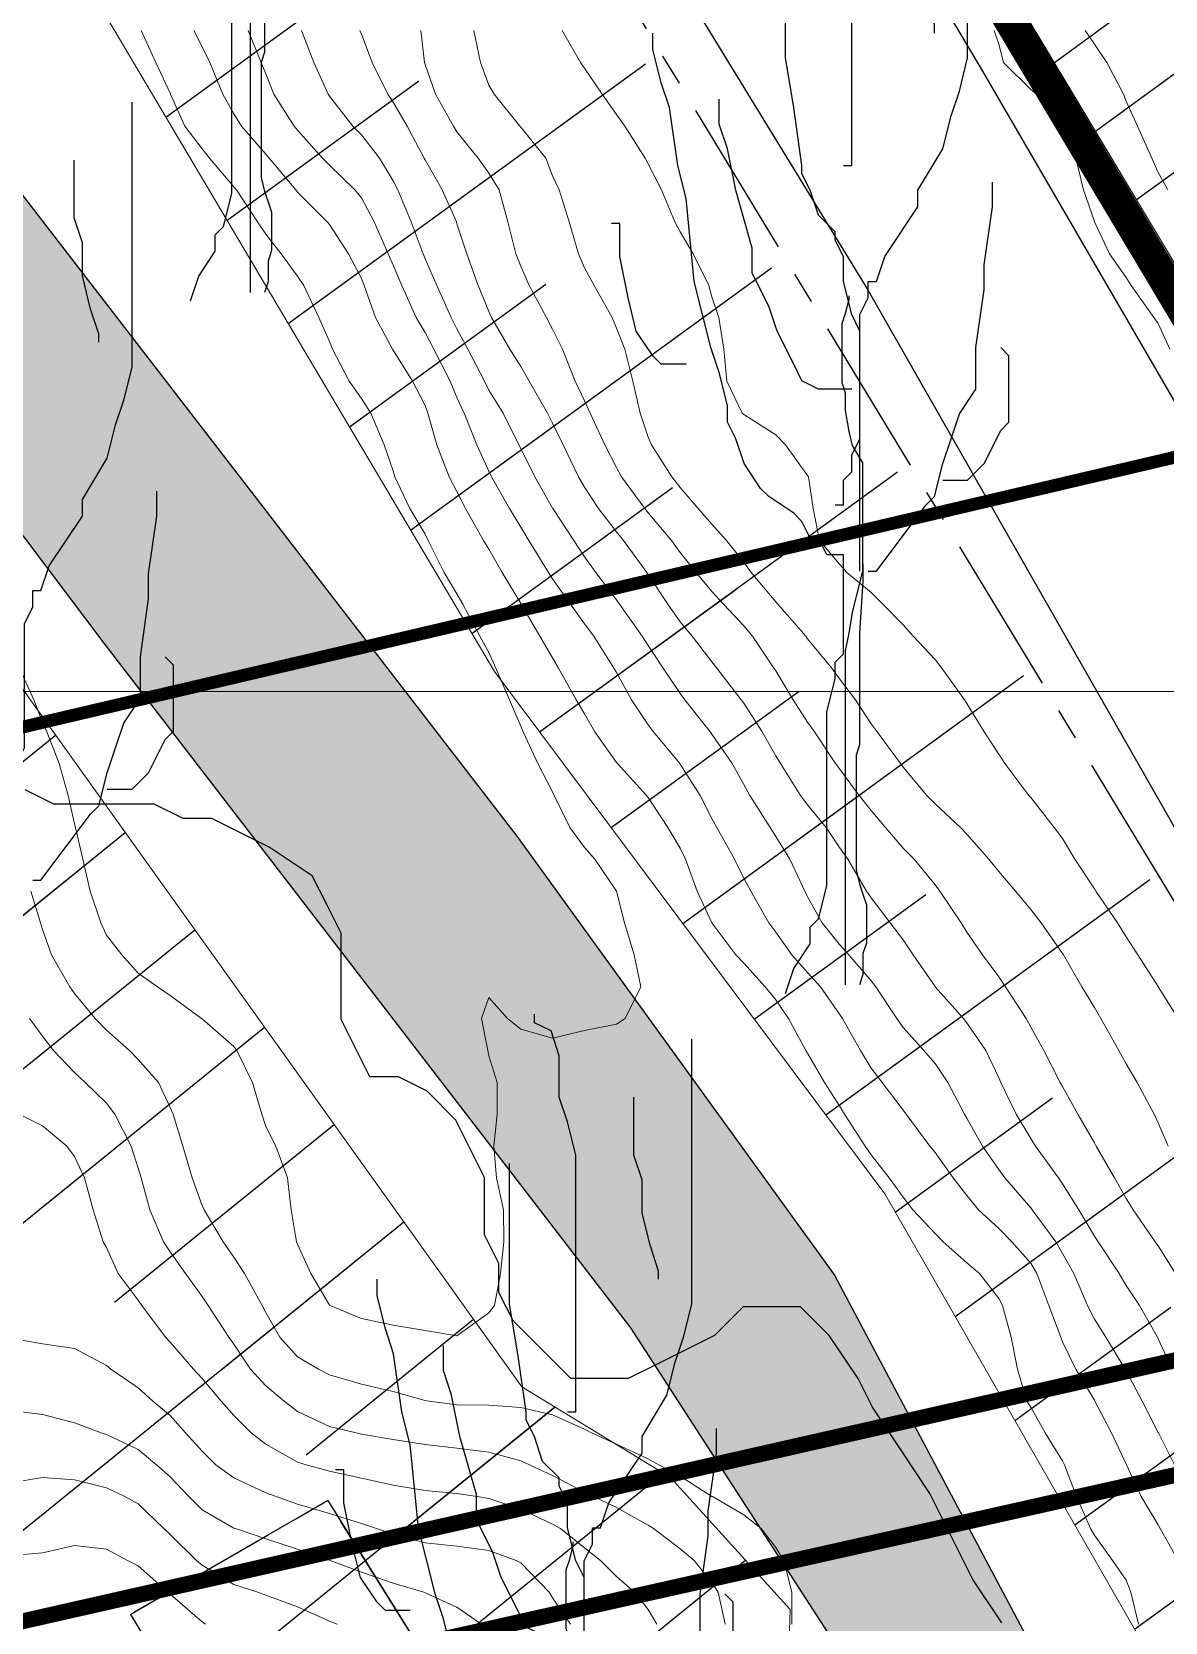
# Model space of a CAD drawing. Header units: centimetres. Extents: x 0 to 642158, y -847 to 649707.
# Drawn here: x 616926.08 to 616943.86, y 621072.78 to 621097.73 of the extents above; entities that cross this region are included whole.
import ezdxf

# ---------------------------------------------------------------- set-up
doc = ezdxf.new("R2010")
doc.units = ezdxf.units.CM
doc.header["$MEASUREMENT"] = 0
doc.linetypes.add('CACHE', pattern=[9.525, 6.35, -3.175])
doc.linetypes.add('CENTERX2', pattern=[4, 2.5, -0.5, 0.5, -0.5])
for name, color, linetype, lineweight in [('MEV_environnement_V', 7, 'Continuous', 20), ('MEV_grille', 254, 'Continuous', 9), ('MEV_layout inondation', 5, 'Continuous', 15), ('MEV_schema paysager_V', 7, 'Continuous', 20), ('MEV_vegetal_V', 7, 'Continuous', 25), ('WAL_topographie 0.5', 253, 'Continuous', 20)]:
    doc.layers.add(name, color=color, linetype=linetype, lineweight=lineweight)
doc.layers.add('MEV_schema paysager_Ha', color=7, linetype='Continuous', lineweight=25, transparency=0.13)
doc.layers.add('SPW_parcellaire cadastral', color=7, linetype='CENTERX2', lineweight=25, true_color=0xff0542)
picture_1 = doc.add_image_def('image2.png', size_in_pixel=(6614, 11023))

# ---------------------------------------------------------------- blocks, each defined once
blk = doc.blocks.new('legende vegetal')
at = {"layer": 'MEV_vegetal_V'}
for points in [[(616928.471, 621093.315), (616928.601, 621093.704), (616928.861, 621094.094), (616928.861, 621094.354), (616928.991, 621094.484), (616929.121, 621095.003), (616929.121, 621097.731)], [(616929.415, 621093.45), (616929.415, 621098.692), (616929.469, 621098.965), (616929.524, 621099.292), (616929.688, 621099.948), (616929.688, 621101.64), (616929.524, 621101.913), (616929.469, 621102.131), (616929.415, 621102.459), (616929.415, 621102.732), (616929.36, 621102.895), (616929.36, 621103.824), (616929.415, 621103.988), (616929.469, 621104.206), (616929.469, 621104.26)], [(616938.714, 621095.44), (616938.844, 621095.44), (616938.844, 621099.466), (616938.714, 621099.986), (616938.584, 621100.376), (616938.584, 621101.025), (616938.454, 621101.414), (616938.194, 621101.544), (616938.194, 621101.674)], [(616938.584, 621090.115), (616938.714, 621090.115), (616938.714, 621090.504), (616938.844, 621090.634), (616938.844, 621090.894), (616938.974, 621091.154), (616938.974, 621093.102), (616939.103, 621093.362), (616939.103, 621093.621), (616939.234, 621093.621), (616939.364, 621094.011), (616939.883, 621094.79), (616939.883, 621095.051), (616940.273, 621095.7), (616940.403, 621096.219), (616940.533, 621096.609), (616940.663, 621097.128), (616940.663, 621101.285)], [(616940.143, 621097.518), (616940.143, 621097.648), (616940.013, 621098.038), (616939.883, 621098.557), (616939.883, 621099.077), (616939.753, 621099.466), (616939.753, 621100.376)], [(616929.688, 621100.057), (616929.688, 621099.783), (616929.633, 621098.965), (616929.633, 621097.218), (616929.579, 621097.054), (616929.579, 621095.252), (616929.633, 621095.034), (616929.688, 621094.87), (616929.742, 621094.706), (616929.742, 621094.105), (616929.688, 621093.942), (616929.688, 621093.614), (616929.633, 621093.45)], [(616938.974, 621089.076), (616938.974, 621092.842), (616938.844, 621093.102), (616938.714, 621093.621), (616938.714, 621094.011), (616938.584, 621094.271), (616938.584, 621094.401), (616938.324, 621094.661), (616938.194, 621095.051), (616938.064, 621095.31), (616938.064, 621095.44), (616937.934, 621096.349), (616937.804, 621097.128), (616937.804, 621099.337)], [(616937.804, 621082.452), (616937.934, 621082.841), (616938.194, 621083.231), (616938.194, 621083.491), (616938.324, 621083.621), (616938.454, 621084.14), (616938.454, 621086.868), (616938.584, 621087.387), (616938.584, 621087.647), (616938.714, 621087.777), (616938.714, 621089.335), (616938.454, 621089.335), (616938.324, 621089.595), (616938.194, 621089.595), (616938.064, 621089.855), (616937.934, 621089.985), (616937.545, 621090.245), (616937.415, 621090.375), (616937.155, 621090.764), (616937.025, 621091.154), (616936.895, 621091.414), (616936.895, 621091.673), (616936.765, 621092.193), (616936.635, 621092.583), (616936.505, 621093.102), (616936.375, 621093.621), (616936.245, 621094.92), (616936.115, 621095.44), (616935.985, 621096.349), (616935.855, 621096.739), (616935.726, 621097.258), (616935.726, 621097.518)], [(616925.476, 621085.266), (616925.606, 621085.266), (616925.606, 621085.655), (616925.736, 621085.785), (616925.736, 621086.045), (616925.866, 621086.305), (616925.866, 621088.253), (616925.996, 621088.513), (616925.996, 621088.772), (616926.126, 621088.772), (616926.256, 621089.162), (616926.775, 621089.941), (616926.775, 621090.201), (616927.165, 621090.851), (616927.295, 621091.37), (616927.425, 621091.76), (616927.555, 621092.279), (616927.555, 621096.435)], [(616938.844, 621091.933), (616938.324, 621091.933), (616938.064, 621092.063), (616937.934, 621092.323), (616937.674, 621092.842), (616937.545, 621093.232), (616937.284, 621093.752), (616937.284, 621094.141), (616937.025, 621095.051), (616936.895, 621095.7), (616936.765, 621096.089), (616936.765, 621096.479)], [(616927.035, 621092.669), (616927.035, 621092.799), (616926.905, 621093.189), (616926.775, 621093.708), (616926.775, 621094.228), (616926.646, 621094.617), (616926.646, 621095.526)], [(616939.103, 621089.076), (616939.234, 621089.076), (616940.013, 621090.115), (616940.143, 621090.245), (616940.273, 621090.764), (616940.403, 621091.154), (616940.533, 621091.544), (616940.793, 621091.933), (616940.793, 621092.583), (616940.922, 621093.492), (616940.922, 621093.882), (616941.053, 621094.79), (616941.053, 621095.18)], [(616936.245, 621092.323), (616935.855, 621092.323), (616935.726, 621092.453), (616935.465, 621092.842), (616935.336, 621093.362), (616935.206, 621094.011), (616935.206, 621094.531), (616935.076, 621094.531)], [(616938.748, 621082.587), (616938.748, 621087.828), (616938.802, 621088.102), (616938.857, 621088.429), (616939.021, 621089.084), (616939.021, 621090.777), (616938.857, 621091.05), (616938.802, 621091.268), (616938.748, 621091.596), (616938.748, 621091.869), (616938.693, 621092.032), (616938.693, 621092.96), (616938.748, 621093.125), (616938.802, 621093.343), (616938.802, 621093.397)], [(616940.273, 621090.504), (616940.663, 621090.504), (616940.793, 621090.634), (616940.922, 621090.764), (616941.183, 621091.284), (616941.312, 621091.414), (616941.312, 621092.453), (616941.183, 621092.583)], [(616925.996, 621084.227), (616926.126, 621084.227), (616926.905, 621085.266), (616927.035, 621085.396), (616927.165, 621085.915), (616927.295, 621086.305), (616927.425, 621086.694), (616927.685, 621087.084), (616927.685, 621087.734), (616927.815, 621088.642), (616927.815, 621089.032), (616927.945, 621089.941), (616927.945, 621090.331)], [(616939.021, 621089.193), (616939.021, 621088.92), (616938.966, 621088.102), (616938.966, 621086.354), (616938.912, 621086.191), (616938.912, 621084.389), (616938.966, 621084.17), (616939.021, 621084.007), (616939.075, 621083.843), (616939.075, 621083.242), (616939.021, 621083.079), (616939.021, 621082.751), (616938.966, 621082.587)], [(616927.165, 621085.655), (616927.555, 621085.655), (616927.685, 621085.785), (616927.815, 621085.915), (616928.075, 621086.435), (616928.205, 621086.565), (616928.205, 621087.604), (616928.075, 621087.734)], [(616934.386, 621075.889), (616934.516, 621075.889), (616934.516, 621079.915), (616934.386, 621080.435), (616934.257, 621080.825), (616934.257, 621081.474), (616934.127, 621081.863), (616933.867, 621081.993), (616933.867, 621082.124)], [(616934.257, 621070.564), (616934.386, 621070.564), (616934.386, 621070.953), (616934.516, 621071.083), (616934.516, 621071.343), (616934.647, 621071.603), (616934.647, 621073.551), (616934.776, 621073.811), (616934.776, 621074.07), (616934.906, 621074.07), (616935.036, 621074.46), (616935.556, 621075.239), (616935.556, 621075.5), (616935.946, 621076.149), (616936.076, 621076.668), (616936.205, 621077.058), (616936.335, 621077.577), (616936.335, 621081.734)], [(616935.815, 621077.967), (616935.815, 621078.097), (616935.686, 621078.487), (616935.556, 621079.006), (616935.556, 621079.526), (616935.426, 621079.915), (616935.426, 621080.825)], [(616934.647, 621069.525), (616934.647, 621073.291), (616934.516, 621073.551), (616934.386, 621074.07), (616934.386, 621074.46), (616934.257, 621074.72), (616934.257, 621074.85), (616933.996, 621075.11), (616933.867, 621075.5), (616933.737, 621075.759), (616933.737, 621075.889), (616933.607, 621076.798), (616933.477, 621077.577), (616933.477, 621079.786)], [(616932.567, 621072.122), (616932.438, 621072.642), (616932.308, 621073.032), (616932.177, 621073.551), (616932.048, 621074.07), (616931.918, 621075.369), (616931.788, 621075.889), (616931.658, 621076.798), (616931.528, 621077.188), (616931.398, 621077.707), (616931.398, 621077.967)], [(616934.516, 621072.382), (616933.996, 621072.382), (616933.737, 621072.512), (616933.607, 621072.772), (616933.347, 621073.291), (616933.217, 621073.681), (616932.957, 621074.201), (616932.957, 621074.59), (616932.697, 621075.5), (616932.567, 621076.149), (616932.438, 621076.538), (616932.438, 621076.928)], [(616934.776, 621069.525), (616934.906, 621069.525), (616935.686, 621070.564), (616935.815, 621070.694), (616935.946, 621071.213), (616936.076, 621071.603), (616936.205, 621071.993), (616936.466, 621072.382), (616936.466, 621073.032), (616936.595, 621073.941), (616936.595, 621074.331), (616936.725, 621075.239), (616936.725, 621075.629)], [(616931.918, 621072.772), (616931.528, 621072.772), (616931.398, 621072.902), (616931.138, 621073.291), (616931.009, 621073.811), (616930.878, 621074.46), (616930.878, 621074.98), (616930.748, 621074.98)], [(616934.42, 621063.036), (616934.42, 621068.277), (616934.475, 621068.551), (616934.53, 621068.878), (616934.694, 621069.533), (616934.694, 621071.226), (616934.53, 621071.499), (616934.475, 621071.717), (616934.42, 621072.045), (616934.42, 621072.318), (616934.366, 621072.481), (616934.366, 621073.409), (616934.42, 621073.574), (616934.475, 621073.792), (616934.475, 621073.846)], [(616935.946, 621070.953), (616936.335, 621070.953), (616936.466, 621071.083), (616936.595, 621071.213), (616936.855, 621071.733), (616936.985, 621071.863), (616936.985, 621072.902), (616936.855, 621073.032)]]:
    blk.add_lwpolyline(points, dxfattribs=at)
blk = doc.blocks.new('*U114')
at = {"layer": 'MEV_grille', "transparency": 33554687}
blk.add_lwpolyline([(-1338.461, 0), (1338.461, 0)], dxfattribs=at)
blk = doc.blocks.new('*U115')
at = {"layer": 'MEV_grille', "color": 0, "linetype": 'ByBlock', "lineweight": -2, "transparency": 16777216}
blk.add_blockref('*U114', (0, -1300), dxfattribs=at)

msp = doc.modelspace()

# ---------------------------------------------------------------- hatches: boundary and pattern name
at = {"layer": 'MEV_schema paysager_Ha', "true_color": 0xffffff, "transparency": 33554687}
h = msp.add_hatch(color=7, dxfattribs=at)
h.dxf.hatch_style = 1
h.paths.add_polyline_path([(617076.957, 620775.289), (617077.201, 620777.105), (617077.126, 620779.957), (617075.099, 620784.986), (617072.172, 620790.466), (617067.368, 620798.797), (617064.065, 620804.577), (617056.243, 620818.296), (617050.046, 620830.95), (617047.611, 620836.834), (617045.379, 620844.037), (617042.362, 620852.742), (617037.909, 620861.649), (617028.342, 620880.123), (617020.095, 620896.123), (617010.198, 620916.411), (617002.446, 620933.73), (616993.044, 620956.493), (616983.642, 620978.596), (616973.25, 621002.678), (616968.962, 621012.244), (616965.663, 621021.976), (616955.436, 621040.45), (616945.21, 621059.419), (616940.921, 621068.986), (616935.478, 621077.398), (616927.231, 621088.119), (616919.756, 621098.032), (616908.594, 621115.419), (616899.05, 621136.883), (616888.424, 621173.846), (616877.62, 621211.722), (616864.401, 621250.858), (616862.596, 621274.031), (616860.047, 621301.222), (616858.914, 621326.713), (616859.197, 621346.539), (616860.896, 621376.279), (616861.463, 621404.886), (616860.613, 621429.244), (616859.48, 621444.822), (616854.948, 621465.215), (616849, 621490.706), (616837.671, 621532.058), (616829.74, 621571.711), (616822.943, 621588.705), (616820.394, 621592.954), (616812.463, 621606.549), (616808.781, 621634.306), (616806.798, 621652.15), (616807.931, 621670.56), (616809.064, 621685.289), (616812.18, 621684.156), (616809.914, 621652.433), (616812.18, 621634.873), (616813.879, 621615.896), (616816.995, 621605.7), (616822.943, 621593.52), (616829.174, 621581.341), (616832.006, 621572.561), (616837.954, 621544.521), (616851.266, 621492.689), (616857.498, 621468.614), (616860.896, 621451.903), (616862.879, 621435.758), (616864.295, 621409.984), (616863.729, 621378.545), (616862.029, 621341.724), (616862.313, 621319.632), (616865.428, 621273.181), (616866.561, 621255.621), (616870.995, 621241.549), (616880.863, 621212.431), (616888.067, 621186.88), (616893.901, 621167.537), (616903.21, 621136.7), (616913.794, 621113.645), (616922.701, 621099.354), (616933.688, 621085.113), (616938.674, 621078.225), (616946.15, 621064.154), (616956.913, 621043.761), (616966.26, 621026.766), (616969.942, 621016.853), (616981.555, 620991.079), (616995.15, 620956.807), (617005.346, 620932.732), (617016.676, 620908.941), (617026.306, 620890.247), (617038.202, 620866.455), (617044.999, 620853.993), (617049.248, 620839.831), (617054.346, 620826.519), (617065.959, 620806.409), (617077.565, 620785.227), (617080.472, 620780.563), (617081.622, 620779.211), (617083.041, 620778.332)])
at = {"layer": 'MEV_schema paysager_Ha', "transparency": 33554687}
h = msp.add_hatch(dxfattribs=at)
h.set_pattern_fill('ANSI31', color=60, scale=30, angle=354)
h.paths.add_polyline_path([(616763.793, 621237.399), (616780.361, 621223.636), (616806.73, 621203.109), (616835.432, 621183.048), (616849.2, 621170.918), (616860.426, 621161.465), (616877.021, 621145.92), (616895.432, 621126.667), (616906.244, 621113.266), (616915.551, 621100.874), (616925.104, 621088.577), (616933.769, 621076.473), (616936.099, 621075.05), (616937.977, 621072.979), (616937.912, 621070.973), (616937.135, 621069.225), (616936.358, 621067.608), (616937.135, 621064.501), (616940.76, 621060.683), (616945.227, 621056.8), (616947.105, 621052.206), (616962.41, 621024.728), (616974.109, 620995.255), (616988.613, 620964.831), (617000.873, 620934.818), (616994.034, 620945.287), (616980.56, 620976.65), (616967.841, 621003.399), (616952.474, 621032.764), (616936.299, 621056.62), (616930.996, 621060.508), (616927.549, 621064.307), (616925.604, 621066.074), (616925.516, 621067.841), (616925.125, 621068.86), (616924.852, 621069.499), (616924.487, 621070.183), (616924.304, 621071.324), (616923.391, 621073.103), (616922.341, 621073.925), (616921.096, 621075.97), (616919.417, 621078.356), (616911.722, 621092.304), (616907.214, 621097.272), (616901.665, 621105.707), (616893.69, 621116.453), (616882.131, 621129.394), (616872.652, 621139.563), (616858.571, 621155.492), (616844.444, 621168.426), (616830.582, 621180.304), (616816.719, 621190.861), (616800.357, 621202.226), (616786.054, 621214.304), (616772.55, 621226.115), (616757.239, 621240.336), (616751.019, 621247.072), (616746.267, 621252.771), (616748.773, 621253.031), (616755.597, 621245.259), (616761.904, 621239.386)])
h = msp.add_hatch(dxfattribs=at)
h.set_pattern_fill('ANSI31', color=60, scale=15, angle=354)
h.paths.add_polyline_path([(616763.793, 621237.399), (616780.361, 621223.636), (616806.73, 621203.109), (616835.432, 621183.048), (616849.2, 621170.918), (616860.426, 621161.465), (616877.021, 621145.92), (616895.432, 621126.667), (616906.244, 621113.266), (616915.551, 621100.874), (616925.104, 621088.577), (616933.769, 621076.473), (616936.099, 621075.05), (616937.977, 621072.979), (616937.912, 621070.973), (616937.135, 621069.225), (616936.358, 621067.608), (616937.135, 621064.501), (616940.76, 621060.683), (616945.227, 621056.8), (616947.105, 621052.206), (616962.41, 621024.728), (616974.109, 620995.255), (616988.613, 620964.831), (617000.873, 620934.818), (616995.278, 620946.197), (616981.322, 620977.591), (616968.949, 621004.724), (616954.95, 621033.47), (616939.273, 621058.598), (616934.212, 621062.775), (616932.292, 621066.548), (616932.356, 621068.019), (616932.484, 621070.385), (616932.676, 621072.303), (616931.333, 621074.286), (616929.926, 621075.948), (616928.134, 621077.547), (616926.215, 621078.186), (616923.976, 621080.872), (616915.079, 621094.601), (616910.377, 621100.394), (616904.363, 621108.155), (616896.709, 621119.194), (616884.982, 621132.444), (616875.303, 621142.281), (616859.978, 621158.245), (616846.267, 621170.017), (616832.7, 621182.018), (616818.337, 621192.934), (616802.115, 621203.987), (616787.085, 621215.761), (616773.725, 621227.447), (616758.184, 621241.318), (616751.756, 621248.212), (616746.267, 621252.771), (616748.773, 621253.031), (616755.597, 621245.259), (616761.904, 621239.386)])
h = msp.add_hatch(dxfattribs=at)
h.set_pattern_fill('ANSI31', color=60, scale=30, angle=351)
h.paths.add_polyline_path([(616875.009, 621239.839), (616881.874, 621229.81), (616886.45, 621221.893), (616888.914, 621212.275), (616893.321, 621190.809), (616897.189, 621179.05), (616907.993, 621151.58), (616917.109, 621129.424), (616929.889, 621106.642), (616946.16, 621080.317), (616949.697, 621074.039), (616954.461, 621066.102), (616970.722, 621037.835), (616976.752, 621021.411), (616980.026, 621010.154), (616982.854, 620999.006), (616989.654, 620982.876), (616995.508, 620967.769), (616999.131, 620959.573), (617008.258, 620938.09), (617012.245, 620928.983), (617006.707, 620935.343), (617001.767, 620944.62), (616986.247, 620981.031), (616974.528, 621009.365), (616969.536, 621025.48), (616961.782, 621038.985), (616953.793, 621052.843), (616948.624, 621065.291), (616943.572, 621072.338), (616939.46, 621079.501), (616933.339, 621087.695), (616925.21, 621101.403), (616919.298, 621110.267), (616914.617, 621117.983), (616909.523, 621128.986), (616904.832, 621137.752), (616902.895, 621142.645), (616900.855, 621153.449), (616896.267, 621165.681), (616894.227, 621175.466), (616888.652, 621193.859), (616882.864, 621212.223), (616878.837, 621226.562), (616877.632, 621230.778), (616875.619, 621237.576)])
h = msp.add_hatch(dxfattribs=at)
h.set_pattern_fill('ANSI31', color=60, scale=15, angle=351)
h.paths.add_polyline_path([(616875.009, 621239.839), (616880.056, 621228.321), (616883.246, 621219.665), (616885.677, 621210.097), (616891.45, 621190.962), (616895.4, 621178.509), (616904.363, 621150.017), (616913.902, 621126.919), (616927.359, 621104.657), (616942.855, 621079.785), (616947.381, 621071.265), (616954.192, 621058.974), (616967.867, 621036.168), (616973.007, 621021.906), (616975.995, 621012.026), (616979.672, 621000.423), (616985.533, 620986.177), (616992.732, 620968.731), (616997.119, 620959.334), (617006.326, 620938.311), (617012.245, 620928.983), (617006.707, 620935.343), (617001.767, 620944.62), (616986.247, 620981.031), (616974.528, 621009.365), (616969.536, 621025.48), (616961.782, 621038.985), (616953.793, 621052.843), (616948.624, 621065.291), (616943.572, 621072.338), (616939.46, 621079.501), (616933.339, 621087.695), (616925.21, 621101.403), (616919.298, 621110.267), (616914.617, 621117.983), (616909.523, 621128.986), (616904.832, 621137.752), (616902.895, 621142.645), (616900.855, 621153.449), (616896.267, 621165.681), (616894.227, 621175.466), (616888.652, 621193.859), (616882.864, 621212.223), (616878.837, 621226.562), (616877.632, 621230.778), (616875.619, 621237.576)])
h = msp.add_hatch(dxfattribs=at)
h.set_pattern_fill('ANSI31', color=60, scale=20, angle=351)
h.paths.add_polyline_path([(616917.861, 621142.366), (616922.68, 621129.677), (616937.288, 621105.309), (616949.06, 621085.683), (616955.535, 621074.704), (616961.891, 621063.404), (616971.378, 621048.782), (616973.565, 621049.232), (616971.063, 621057.881), (616967.744, 621058.883), (616965.503, 621061.461), (616962.518, 621065.656), (616958.601, 621073.021), (616954.591, 621081.318), (616944.699, 621099.596), (616935.393, 621115.564), (616930.574, 621123.618), (616926.038, 621132.423), (616924.357, 621136.626), (616922.57, 621140.618), (616920.468, 621141.984), (616919.311, 621142.405)])
h = msp.add_hatch(dxfattribs=at)
h.set_pattern_fill('ANSI31', color=60, scale=10, angle=351)
h.paths.add_polyline_path([(616917.861, 621142.366), (616922.68, 621129.677), (616937.288, 621105.309), (616949.06, 621085.683), (616955.535, 621074.704), (616961.891, 621063.404), (616971.378, 621048.782), (616973.43, 621049.682), (616971.65, 621053.765), (616969.42, 621053.723), (616964.974, 621060.687), (616962.174, 621064.856), (616957.937, 621072.314), (616953.525, 621080.252), (616943.245, 621098.559), (616934.264, 621113.689), (616929.106, 621121.915), (616923.655, 621131.4), (616921.828, 621136.533), (616920.293, 621139.562), (616920.468, 621141.984), (616919.311, 621142.405)])

# ---------------------------------------------------------------- linework, layer by layer
for points in [[(616958.713, 621066.221), (616954.469, 621073.158), (616950.532, 621080.707), (616940.964, 621097.178), (616934.94, 621107.28), (616921.498, 621129.7), (616919.468, 621135.658), (616915.987, 621145.136), (616913.274, 621153.306), (616909.526, 621164.516), (616905.57, 621176.973), (616897.611, 621204.282), (616893.674, 621216.683)], [(616890.959, 621213.024), (616905.657, 621163.442), (616915.478, 621137.177), (616918.331, 621128.721), (616930.292, 621108.228), (616939.202, 621093.67), (616946.947, 621080.099), (616953.326, 621069.67), (616962.71, 621054.308), (616967.923, 621045.7), (616973.475, 621034.879), (616976.694, 621025.181), (616980.085, 621013.721), (616984.727, 620999.055), (616988.811, 620988.842), (616998.458, 620963.636), (617005.585, 620947.723), (617013.167, 620930.996)], [(617002.446, 620933.73), (616993.044, 620956.493), (616983.642, 620978.596), (616973.25, 621002.678), (616968.962, 621012.244), (616965.663, 621021.976), (616955.436, 621040.45), (616945.21, 621059.419), (616940.921, 621068.986), (616935.478, 621077.398), (616927.231, 621088.119), (616919.756, 621098.032), (616908.594, 621115.419), (616899.05, 621136.883), (616888.424, 621173.846)], [(616893.901, 621167.537), (616903.21, 621136.7), (616913.794, 621113.645), (616922.701, 621099.354), (616933.688, 621085.113), (616938.674, 621078.225), (616946.15, 621064.154), (616956.913, 621043.761), (616966.26, 621026.766), (616969.942, 621016.853), (616981.555, 620991.079), (616995.15, 620956.807), (617005.346, 620932.732), (617016.676, 620908.941), (617026.306, 620890.247), (617038.202, 620866.455), (617044.999, 620853.993), (617049.248, 620839.831), (617054.346, 620826.519), (617065.959, 620806.409), (617077.565, 620785.227)], [(616941.295, 621072.773), (616940.844, 621073.449), (616940.619, 621073.9), (616940.168, 621074.801), (616939.718, 621075.477), (616939.267, 621076.153), (616939.042, 621076.604), (616938.591, 621077.28), (616938.141, 621077.73), (616937.69, 621077.73), (616937.239, 621077.73), (616936.789, 621077.28), (616936.338, 621077.054), (616935.888, 621076.829), (616935.437, 621076.604), (616934.986, 621076.604), (616934.536, 621076.604), (616934.085, 621077.054), (616933.635, 621077.505), (616933.409, 621077.955), (616933.409, 621078.406), (616933.184, 621078.857), (616933.184, 621079.307), (616933.184, 621079.758), (616932.959, 621080.208), (616932.733, 621080.659), (616932.283, 621081.11), (616931.832, 621081.335), (616931.382, 621081.335), (616931.156, 621081.786), (616930.931, 621082.236), (616930.931, 621082.687), (616930.931, 621083.137), (616930.931, 621083.588), (616930.706, 621084.039), (616930.48, 621084.489), (616929.804, 621084.94), (616929.354, 621085.165), (616928.903, 621085.39), (616928.453, 621085.39), (616928.002, 621085.616), (616927.551, 621085.616), (616927.101, 621085.616), (616926.425, 621085.616), (616925.974, 621085.841)]]:
    msp.add_lwpolyline(points)
at = {"layer": 'MEV_environnement_V', "const_width": 0.5}
msp.add_lwpolyline([(616917.657, 621142.852), (616922.015, 621129.556), (616925.782, 621124.095), (616953.289, 621078.043), (616970.825, 621048.405), (616974.288, 621049.45)], dxfattribs=at)
at = {"layer": 'MEV_environnement_V', "linetype": 'CACHE', "ltscale": 0.3, "const_width": 0.25}
for points in [[(616923.688, 621072.286), (617012.786, 621092.465)], [(616924.073, 621070.618), (617013.361, 621090.636)]]:
    msp.add_lwpolyline(points, dxfattribs=at)
at = {"layer": 'MEV_layout inondation', "const_width": 0.2}
msp.add_lwpolyline([(617284.343, 621088.996), (617234.522, 621104.967), (617174.916, 621100.392), (617142.145, 621114.857), (617099.357, 621122.893), (617044.82, 621117.795), (617023.623, 621109.699), (616923.471, 621086.246), (616900.942, 621085.199), (616869.556, 621081.82)], dxfattribs=at)
at = {"layer": 'MEV_schema paysager_V', "color": 60}
for points in [[(617012.245, 620928.983), (617006.707, 620935.343), (617001.767, 620944.62), (616986.247, 620981.031), (616974.528, 621009.365), (616969.536, 621025.48), (616961.782, 621038.985), (616953.793, 621052.843), (616948.624, 621065.291), (616943.572, 621072.338), (616939.46, 621079.501), (616933.339, 621087.695), (616925.21, 621101.403), (616919.298, 621110.267), (616914.617, 621117.983), (616909.523, 621128.986), (616904.832, 621137.752), (616902.895, 621142.645), (616900.855, 621153.449), (616896.267, 621165.681)], [(616895.432, 621126.667), (616906.244, 621113.266), (616915.551, 621100.874), (616925.104, 621088.577), (616933.769, 621076.473), (616936.099, 621075.05), (616937.977, 621072.979), (616937.912, 621070.973), (616937.135, 621069.225), (616936.358, 621067.608), (616937.135, 621064.501), (616940.76, 621060.683), (616945.227, 621056.8), (616947.105, 621052.206), (616962.41, 621024.728), (616974.109, 620995.255), (616988.613, 620964.831), (617000.873, 620934.818)]]:
    msp.add_lwpolyline(points, dxfattribs=at)
at = {"layer": 'MEV_schema paysager_V'}
msp.add_lwpolyline([(616918.239, 621142.376), (616917.861, 621142.366), (616922.68, 621129.677), (616937.288, 621105.309), (616949.06, 621085.683), (616955.535, 621074.704), (616961.891, 621063.404), (616971.378, 621048.782), (616973.251, 621049.137)], dxfattribs=at)
at = {"layer": 'SPW_parcellaire cadastral'}
for points in [[(616890.69, 621210.508), (616901.351, 621171.858), (616917.917, 621128.693), (616934.422, 621099.917), (616956.278, 621063.795), (616966.005, 621047.649), (616972.661, 621033.385), (616986.247, 620994.34), (616997.161, 620964.756), (617007.16, 620943.302), (617040.432, 620860.63), (617055.251, 620825.321), (617059.419, 620816.807), (617066.122, 620806.324), (617073.9, 620794.216)], [(616954.698, 621077.626), (616953.289, 621078.043), (616925.782, 621124.095), (616922.015, 621129.556), (616916.442, 621146.562), (616926.928, 621149.626), (616929.558, 621150.371), (616927.34, 621158.339), (616930.885, 621159.242), (616939.38, 621161.721), (616940.183, 621158.301), (616945.772, 621159.899), (616945.975, 621159.089), (616931.092, 621155.144), (616932.618, 621149.86), (616947.314, 621153.754), (616966.235, 621077.979), (616962.746, 621076.21), (616954.698, 621077.626)], [(616927.626, 621072.901), (616933.324, 621063.611), (616936.485, 621065.454), (616930.724, 621074.69), (616927.626, 621072.901)], [(616927.626, 621072.901), (616930.724, 621074.69), (616936.485, 621065.454), (616933.324, 621063.611), (616927.626, 621072.901)]]:
    msp.add_lwpolyline(points, dxfattribs=at)
at = {"layer": 'WAL_topographie 0.5'}
for points in [[(616927.797, 621097.75), (616928.023, 621097.25), (616928.25, 621096.767), (616928.257, 621096.75), (616928.48, 621096.25), (616928.75, 621095.895), (616928.867, 621095.75), (616929.25, 621095.299), (616929.29, 621095.25), (616929.619, 621094.75), (616929.75, 621094.554), (616929.992, 621094.25), (616930.25, 621093.897), (616930.35, 621093.75), (616930.585, 621093.25), (616930.75, 621092.874), (616930.795, 621092.75), (616931.06, 621092.25), (616931.25, 621091.98), (616931.398, 621091.75), (616931.608, 621091.25), (616931.75, 621090.845), (616931.774, 621090.75), (616932.008, 621090.25), (616932.25, 621089.849), (616932.3, 621089.75), (616932.55, 621089.25), (616932.75, 621088.913), (616932.84, 621088.75), (616933.107, 621088.25), (616933.25, 621087.993), (616933.362, 621087.75), (616933.575, 621087.25), (616933.75, 621086.837), (616933.788, 621086.75), (616934.017, 621086.25), (616934.25, 621085.808), (616934.277, 621085.75), (616934.52, 621085.25), (616934.75, 621084.936), (616934.911, 621084.75), (616935.25, 621084.25), (616935.25, 621084.25), (616935.379, 621083.75), (616935.528, 621083.25), (616935.632, 621082.75), (616935.39, 621082.25), (616935.25, 621082.162), (616934.75, 621082.061), (616934.25, 621081.945), (616933.75, 621082.083), (616933.544, 621082.25), (616933.25, 621082.583), (616933.136, 621082.25), (616933.232, 621081.75), (616933.25, 621081.667), (616933.378, 621081.25), (616933.378, 621080.75), (616933.327, 621080.25), (616933.369, 621079.75), (616933.48, 621079.25), (616933.483, 621078.75), (616933.432, 621078.25), (616933.34, 621077.75), (616933.25, 621077.636), (616932.75, 621077.271), (616932.25, 621077.355), (616931.75, 621077.44), (616931.25, 621077.544), (616930.759, 621077.75), (616930.75, 621077.756), (616930.459, 621078.25), (616930.25, 621078.709), (616930.233, 621078.75), (616930.147, 621079.25), (616930.092, 621079.75), (616929.907, 621080.25), (616929.75, 621080.558), (616929.691, 621080.75), (616929.544, 621081.25), (616929.298, 621081.75), (616929.25, 621081.813), (616928.75, 621082.245), (616928.744, 621082.25), (616928.25, 621082.614), (616928.051, 621082.75), (616927.75, 621082.964), (616927.491, 621083.25), (616927.25, 621083.559), (616927.162, 621083.75), (616926.997, 621084.25), (616926.879, 621084.75), (616926.765, 621085.25), (616926.75, 621085.306), (616926.65, 621085.75), (616926.508, 621086.25), (616926.315, 621086.75), (616926.25, 621086.898), (616926.112, 621087.25), (616925.889, 621087.75)], [(616928.623, 621097.75), (616928.75, 621097.496), (616928.872, 621097.25), (616929.076, 621096.75), (616929.25, 621096.445), (616929.368, 621096.25), (616929.75, 621095.812), (616929.802, 621095.75), (616930.222, 621095.25), (616930.25, 621095.216), (616930.713, 621094.75), (616930.75, 621094.709), (616931.05, 621094.25), (616931.25, 621093.86), (616931.294, 621093.75), (616931.471, 621093.25), (616931.739, 621092.75), (616931.75, 621092.735), (616932.053, 621092.25), (616932.25, 621091.869), (616932.295, 621091.75), (616932.434, 621091.25), (616932.627, 621090.75), (616932.75, 621090.52), (616932.885, 621090.25), (616933.168, 621089.75), (616933.25, 621089.612), (616933.459, 621089.25), (616933.75, 621088.763), (616933.758, 621088.75), (616934.051, 621088.25), (616934.25, 621087.908), (616934.345, 621087.75), (616934.621, 621087.25), (616934.75, 621087.033), (616934.915, 621086.75), (616935.25, 621086.27), (616935.266, 621086.25), (616935.723, 621085.75), (616935.75, 621085.72), (616936.058, 621085.25), (616936.25, 621084.925), (616936.333, 621084.75), (616936.516, 621084.25), (616936.75, 621083.75), (616936.75, 621083.75), (616937.125, 621083.25), (616937.25, 621083.117), (616937.587, 621082.75), (616937.75, 621082.543), (616937.949, 621082.25), (616938.223, 621081.75), (616938.25, 621081.71), (616938.515, 621081.25), (616938.75, 621080.879), (616938.827, 621080.75), (616939.154, 621080.25), (616939.25, 621080.115), (616939.532, 621079.75), (616939.75, 621079.451), (616939.901, 621079.25), (616940.25, 621078.879), (616940.375, 621078.75), (616940.75, 621078.416), (616940.946, 621078.25), (616941.25, 621077.861), (616941.307, 621077.75), (616941.444, 621077.25), (616941.545, 621076.75), (616941.691, 621076.25), (616941.75, 621076.152), (616941.978, 621075.75), (616942.25, 621075.312), (616942.279, 621075.25), (616942.47, 621074.75), (616942.686, 621074.25), (616942.75, 621074.146), (616943.035, 621073.75), (616943.25, 621073.438), (616943.322, 621073.25), (616943.441, 621072.75)], [(616929.472, 621097.75), (616929.678, 621097.25), (616929.75, 621097.069), (616929.878, 621096.75), (616930.197, 621096.25), (616930.25, 621096.187), (616930.641, 621095.75), (616930.75, 621095.641), (616931.148, 621095.25), (616931.25, 621095.127), (616931.45, 621094.75), (616931.669, 621094.25), (616931.75, 621094.069), (616931.886, 621093.75), (616932.11, 621093.25), (616932.25, 621093.012), (616932.387, 621092.75), (616932.644, 621092.25), (616932.75, 621091.995), (616932.861, 621091.75), (616933.061, 621091.25), (616933.25, 621090.838), (616933.293, 621090.75), (616933.573, 621090.25), (616933.75, 621089.96), (616933.879, 621089.75), (616934.187, 621089.25), (616934.25, 621089.151), (616934.529, 621088.75), (616934.75, 621088.445), (616934.895, 621088.25), (616935.21, 621087.75), (616935.25, 621087.677), (616935.486, 621087.25), (616935.75, 621086.861), (616935.831, 621086.75), (616936.245, 621086.25), (616936.25, 621086.244), (616936.566, 621085.75), (616936.75, 621085.389), (616936.826, 621085.25), (616937.102, 621084.75), (616937.25, 621084.454), (616937.36, 621084.25), (616937.641, 621083.75), (616937.75, 621083.604), (616938.004, 621083.25), (616938.25, 621082.972), (616938.452, 621082.75), (616938.75, 621082.322), (616938.799, 621082.25), (616939.08, 621081.75), (616939.25, 621081.471), (616939.421, 621081.25), (616939.75, 621080.814), (616939.798, 621080.75), (616940.17, 621080.25), (616940.25, 621080.149), (616940.532, 621079.75), (616940.75, 621079.475), (616940.934, 621079.25), (616941.25, 621078.955), (616941.456, 621078.75), (616941.75, 621078.415), (616941.848, 621078.25), (616942.037, 621077.75), (616942.221, 621077.25), (616942.25, 621077.18), (616942.459, 621076.75), (616942.75, 621076.265), (616942.759, 621076.25), (616943.016, 621075.75), (616943.25, 621075.259), (616943.254, 621075.25), (616943.481, 621074.75), (616943.75, 621074.306), (616943.782, 621074.25), (616944.062, 621073.75)], [(616930.311, 621097.75), (616930.505, 621097.25), (616930.73, 621096.75), (616930.75, 621096.721), (616931.114, 621096.25), (616931.25, 621096.115), (616931.532, 621095.75), (616931.75, 621095.395), (616931.822, 621095.25), (616932.031, 621094.75), (616932.217, 621094.25), (616932.25, 621094.171), (616932.436, 621093.75), (616932.658, 621093.25), (616932.75, 621093.069), (616932.922, 621092.75), (616933.183, 621092.25), (616933.25, 621092.111), (616933.474, 621091.75), (616933.722, 621091.25), (616933.75, 621091.193), (616933.969, 621090.75), (616934.25, 621090.255), (616934.253, 621090.25), (616934.582, 621089.75), (616934.75, 621089.495), (616934.929, 621089.25), (616935.25, 621088.819), (616935.298, 621088.75), (616935.654, 621088.25), (616935.75, 621088.101), (616935.986, 621087.75), (616936.25, 621087.351), (616936.327, 621087.25), (616936.723, 621086.75), (616936.75, 621086.714), (616937.066, 621086.25), (616937.25, 621085.921), (616937.343, 621085.75), (616937.662, 621085.25), (616937.75, 621085.107), (616937.971, 621084.75), (616938.205, 621084.25), (616938.25, 621084.161), (616938.481, 621083.75), (616938.75, 621083.413), (616938.897, 621083.25), (616939.25, 621082.843), (616939.32, 621082.75), (616939.652, 621082.25), (616939.75, 621082.112), (616940.073, 621081.75), (616940.25, 621081.547), (616940.451, 621081.25), (616940.712, 621080.75), (616940.75, 621080.687), (616940.994, 621080.25), (616941.25, 621079.881), (616941.346, 621079.75), (616941.75, 621079.282), (616941.775, 621079.25), (616942.147, 621078.75), (616942.25, 621078.567), (616942.426, 621078.25), (616942.642, 621077.75), (616942.75, 621077.532), (616942.93, 621077.25), (616943.234, 621076.75), (616943.25, 621076.722), (616943.501, 621076.25), (616943.75, 621075.757), (616943.753, 621075.75), (616944.009, 621075.25)], [(616931.225, 621097.75), (616931.25, 621097.692), (616931.419, 621097.25), (616931.664, 621096.75), (616931.75, 621096.628), (616931.97, 621096.25), (616932.237, 621095.75), (616932.25, 621095.722), (616932.52, 621095.25), (616932.74, 621094.75), (616932.75, 621094.72), (616932.903, 621094.25), (616933.083, 621093.75), (616933.25, 621093.341), (616933.293, 621093.25), (616933.579, 621092.75), (616933.75, 621092.479), (616933.884, 621092.25), (616934.168, 621091.75), (616934.25, 621091.589), (616934.418, 621091.25), (616934.654, 621090.75), (616934.75, 621090.589), (616934.971, 621090.25), (616935.25, 621089.887), (616935.36, 621089.75), (616935.728, 621089.25), (616935.75, 621089.218), (616936.057, 621088.75), (616936.25, 621088.474), (616936.439, 621088.25), (616936.75, 621087.846), (616936.828, 621087.75), (616937.21, 621087.25), (616937.25, 621087.197), (616937.54, 621086.75), (616937.75, 621086.374), (616937.824, 621086.25), (616938.14, 621085.75), (616938.25, 621085.602), (616938.541, 621085.25), (616938.75, 621084.934), (616938.881, 621084.75), (616939.177, 621084.25), (616939.25, 621084.145), (616939.545, 621083.75), (616939.75, 621083.483), (616939.906, 621083.25), (616940.25, 621082.752), (616940.251, 621082.75), (616940.694, 621082.25), (616940.75, 621082.183), (616941.045, 621081.75), (616941.25, 621081.321), (616941.283, 621081.25), (616941.523, 621080.75), (616941.75, 621080.37), (616941.828, 621080.25), (616942.185, 621079.75), (616942.25, 621079.66), (616942.508, 621079.25), (616942.75, 621078.839), (616942.81, 621078.75), (616943.14, 621078.25), (616943.25, 621078.065), (616943.459, 621077.75), (616943.738, 621077.25), (616943.75, 621077.225), (616943.968, 621076.75)], [(616932.185, 621097.75), (616932.239, 621097.25), (616932.25, 621097.22), (616932.413, 621096.75), (616932.693, 621096.25), (616932.75, 621096.159), (616933.083, 621095.75), (616933.25, 621095.511), (616933.41, 621095.25), (616933.55, 621094.75), (616933.672, 621094.25), (616933.75, 621094.052), (616933.882, 621093.75), (616934.153, 621093.25), (616934.25, 621093.068), (616934.406, 621092.75), (616934.605, 621092.25), (616934.75, 621091.942), (616934.84, 621091.75), (616935.07, 621091.25), (616935.25, 621090.895), (616935.331, 621090.75), (616935.698, 621090.25), (616935.75, 621090.186), (616936.114, 621089.75), (616936.25, 621089.561), (616936.503, 621089.25), (616936.75, 621088.95), (616936.932, 621088.75), (616937.25, 621088.413), (616937.387, 621088.25), (616937.723, 621087.75), (616937.75, 621087.705), (616938.026, 621087.25), (616938.25, 621086.902), (616938.358, 621086.75), (616938.69, 621086.25), (616938.75, 621086.167), (616939.058, 621085.75), (616939.25, 621085.512), (616939.471, 621085.25), (616939.75, 621084.922), (616939.92, 621084.75), (616940.25, 621084.348), (616940.325, 621084.25), (616940.659, 621083.75), (616940.75, 621083.608), (616940.996, 621083.25), (616941.25, 621082.904), (616941.357, 621082.75), (616941.68, 621082.25), (616941.75, 621082.114), (616941.956, 621081.75), (616942.215, 621081.25), (616942.25, 621081.185), (616942.491, 621080.75), (616942.75, 621080.303), (616942.78, 621080.25), (616943.066, 621079.75), (616943.25, 621079.426), (616943.357, 621079.25), (616943.703, 621078.75), (616943.75, 621078.684), (616944.02, 621078.25)], [(616933.016, 621097.75), (616933.118, 621097.25), (616933.25, 621096.894), (616933.331, 621096.75), (616933.737, 621096.25), (616933.75, 621096.235), (616934.144, 621095.75), (616934.25, 621095.47), (616934.354, 621095.25), (616934.512, 621094.75), (616934.658, 621094.25), (616934.75, 621094.027), (616934.903, 621093.75), (616935.187, 621093.25), (616935.25, 621093.079), (616935.384, 621092.75), (616935.507, 621092.25), (616935.622, 621091.75), (616935.75, 621091.371), (616935.801, 621091.25), (616936.122, 621090.75), (616936.25, 621090.582), (616936.536, 621090.25), (616936.75, 621090.007), (616936.977, 621089.75), (616937.25, 621089.41), (616937.364, 621089.25), (616937.75, 621088.787), (616937.785, 621088.75), (616938.222, 621088.25), (616938.25, 621088.207), (616938.631, 621087.75), (616938.75, 621087.58), (616939.004, 621087.25), (616939.25, 621086.872), (616939.342, 621086.75), (616939.71, 621086.25), (616939.75, 621086.196), (616940.121, 621085.75), (616940.25, 621085.619), (616940.649, 621085.25), (616940.75, 621085.145), (616941.096, 621084.75), (616941.25, 621084.557), (616941.513, 621084.25), (616941.75, 621083.961), (616941.917, 621083.75), (616942.25, 621083.271), (616942.264, 621083.25), (616942.555, 621082.75), (616942.75, 621082.422), (616942.849, 621082.25), (616943.135, 621081.75), (616943.25, 621081.542), (616943.422, 621081.25), (616943.687, 621080.75), (616943.75, 621080.616), (616943.906, 621080.25)], [(616934.398, 621097.75), (616934.686, 621097.25), (616934.75, 621097.158), (616935.028, 621096.75), (616935.25, 621096.432), (616935.381, 621096.25), (616935.703, 621095.75), (616935.75, 621095.658), (616935.961, 621095.25), (616936.167, 621094.75), (616936.25, 621094.592), (616936.454, 621094.25), (616936.701, 621093.75), (616936.75, 621093.571), (616936.86, 621093.25), (616936.935, 621092.75), (616936.981, 621092.25), (616937.224, 621091.75), (616937.25, 621091.726), (616937.75, 621091.406), (616937.903, 621091.25), (616938.25, 621090.768), (616938.262, 621090.75), (616938.339, 621090.25), (616938.435, 621089.75), (616938.75, 621089.377), (616938.866, 621089.25), (616939.25, 621088.936), (616939.432, 621088.75), (616939.75, 621088.425), (616939.906, 621088.25), (616940.25, 621087.885), (616940.354, 621087.75), (616940.711, 621087.25), (616940.75, 621087.192), (616941.022, 621086.75), (616941.25, 621086.397), (616941.347, 621086.25), (616941.723, 621085.75), (616941.75, 621085.717), (616942.117, 621085.25), (616942.25, 621085.076), (616942.445, 621084.75), (616942.75, 621084.286), (616942.772, 621084.25), (616943.112, 621083.75), (616943.25, 621083.531), (616943.432, 621083.25), (616943.75, 621082.752), (616943.752, 621082.75), (616944.065, 621082.25)], [(616941.179, 621097.75), (616941.25, 621097.536), (616941.324, 621097.25), (616941.75, 621096.828), (616941.844, 621096.75), (616942.25, 621096.367), (616942.319, 621096.25), (616942.457, 621095.75), (616942.578, 621095.25), (616942.75, 621094.757), (616942.752, 621094.75), (616942.985, 621094.25), (616943.25, 621093.877), (616943.327, 621093.75), (616943.684, 621093.25), (616943.75, 621093.156), (616943.931, 621092.75)], [(616942.606, 621097.75), (616942.75, 621097.538), (616942.943, 621097.25), (616943.208, 621096.75), (616943.25, 621096.64), (616943.427, 621096.25), (616943.652, 621095.75), (616943.75, 621095.521), (616943.901, 621095.25)], [(616938.003, 621072.75), (616938.002, 621073.25), (616937.876, 621073.75), (616937.75, 621073.953), (616937.522, 621074.25), (616937.25, 621074.466), (616936.757, 621074.75), (616936.75, 621074.754), (616936.25, 621075.072), (616935.917, 621075.25), (616935.75, 621075.346), (616935.25, 621075.573), (616934.86, 621075.75), (616934.75, 621075.808), (616934.25, 621076.032), (616933.75, 621076.151), (616933.25, 621076.183), (616932.75, 621076.193), (616932.321, 621076.25), (616932.25, 621076.261), (616931.75, 621076.399), (616931.25, 621076.516), (616930.75, 621076.662), (616930.58, 621076.75), (616930.25, 621076.946), (616929.969, 621077.25), (616929.75, 621077.638), (616929.693, 621077.75), (616929.417, 621078.25), (616929.25, 621078.507), (616929.08, 621078.75), (616928.782, 621079.25), (616928.75, 621079.32), (616928.593, 621079.75), (616928.447, 621080.25), (616928.296, 621080.75), (616928.25, 621080.855), (616928.066, 621081.25), (616927.75, 621081.61), (616927.615, 621081.75), (616927.25, 621082.07), (616927.076, 621082.25), (616926.75, 621082.645), (616926.675, 621082.75), (616926.389, 621083.25), (616926.25, 621083.647), (616926.215, 621083.75), (616926.065, 621084.25)], [(616936.957, 621072.75), (616936.849, 621073.25), (616936.75, 621073.406), (616936.47, 621073.75), (616936.25, 621073.933), (616935.832, 621074.25), (616935.75, 621074.305), (616935.25, 621074.579), (616934.894, 621074.75), (616934.75, 621074.818), (616934.25, 621075.082), (616933.887, 621075.25), (616933.75, 621075.314), (616933.25, 621075.45), (616932.75, 621075.511), (616932.25, 621075.57), (616931.75, 621075.649), (616931.25, 621075.733), (616931.17, 621075.75), (616930.75, 621075.85), (616930.25, 621076.084), (616930.038, 621076.25), (616929.75, 621076.49), (616929.512, 621076.75), (616929.25, 621077.14), (616929.17, 621077.25), (616928.845, 621077.75), (616928.75, 621077.888), (616928.489, 621078.25), (616928.25, 621078.59), (616928.148, 621078.75), (616927.933, 621079.25), (616927.796, 621079.75), (616927.75, 621079.906), (616927.639, 621080.25), (616927.38, 621080.75), (616927.25, 621080.924), (616926.918, 621081.25), (616926.75, 621081.406), (616926.42, 621081.75), (616926.25, 621081.973), (616926.042, 621082.25)], [(616935.883, 621072.75), (616935.75, 621072.978), (616935.535, 621073.25), (616935.25, 621073.497), (616935.002, 621073.75), (616934.75, 621073.946), (616934.374, 621074.25), (616934.25, 621074.318), (616933.75, 621074.556), (616933.25, 621074.719), (616933.068, 621074.75), (616932.75, 621074.801), (616932.25, 621074.847), (616931.75, 621074.93), (616931.25, 621075.042), (616930.75, 621075.15), (616930.382, 621075.25), (616930.25, 621075.291), (616929.75, 621075.573), (616929.523, 621075.75), (616929.25, 621076.021), (616929.048, 621076.25), (616928.75, 621076.605), (616928.618, 621076.75), (616928.25, 621077.175), (616928.179, 621077.25), (616927.807, 621077.75), (616927.75, 621077.835), (616927.437, 621078.25), (616927.25, 621078.657), (616927.201, 621078.75), (616927.042, 621079.25), (616926.909, 621079.75), (616926.75, 621080.085), (616926.628, 621080.25), (616926.25, 621080.57), (616925.882, 621080.75)], [(616934.532, 621072.75), (616934.25, 621073.161), (616934.194, 621073.25), (616933.75, 621073.713), (616933.679, 621073.75), (616933.25, 621073.908), (616932.75, 621073.971), (616932.25, 621074.028), (616931.75, 621074.16), (616931.49, 621074.25), (616931.25, 621074.331), (616930.75, 621074.486), (616930.25, 621074.634), (616929.915, 621074.75), (616929.75, 621074.811), (616929.25, 621075.043), (616928.967, 621075.25), (616928.75, 621075.462), (616928.493, 621075.75), (616928.25, 621076.022), (616927.976, 621076.25), (616927.75, 621076.455), (616927.319, 621076.75), (616927.25, 621076.81), (616926.75, 621077.072), (616926.25, 621077.149), (616925.75, 621077.234)], [(616933.133, 621072.75), (616932.75, 621073.015), (616932.25, 621073.241), (616932.231, 621073.25), (616931.75, 621073.394), (616931.25, 621073.566), (616930.758, 621073.75), (616930.75, 621073.753), (616930.25, 621073.924), (616929.75, 621074.088), (616929.274, 621074.25), (616929.25, 621074.258), (616928.75, 621074.542), (616928.543, 621074.75), (616928.25, 621075.06), (616928.037, 621075.25), (616927.75, 621075.492), (616927.25, 621075.724), (616927.169, 621075.75), (616926.75, 621075.906), (616926.25, 621076.041), (616925.75, 621076.101)], [(616930.871, 621072.75), (616930.75, 621072.795), (616930.25, 621073.02), (616929.75, 621073.206), (616929.626, 621073.25), (616929.25, 621073.374), (616928.75, 621073.673), (616928.666, 621073.75), (616928.25, 621074.156), (616928.153, 621074.25), (616927.75, 621074.637), (616927.539, 621074.75), (616927.25, 621074.889), (616926.75, 621075.016), (616926.25, 621075.052), (616925.75, 621074.968)], [(616928.807, 621072.75), (616928.75, 621072.786), (616928.25, 621073.22), (616928.214, 621073.25), (616927.75, 621073.664), (616927.582, 621073.75), (616927.25, 621073.926), (616926.75, 621073.982), (616926.25, 621073.868), (616925.75, 621073.829)]]:
    msp.add_lwpolyline(points, dxfattribs=at)

# ---------------------------------------------------------------- block references
at = {"layer": 'MEV_grille', "transparency": 33554687}
msp.add_blockref('*U115', (616669.481, 622387.381), dxfattribs=at)
at = {"layer": 'MEV_vegetal_V'}
msp.add_blockref('legende vegetal', (0.098, 0.193), dxfattribs=at)

# ---------------------------------------------------------------- pictures from other files: only their frames are drawn
image = msp.add_image(picture_1, insert=(616830.845, 620745.783), size_in_units=(429.466, 715.756), dxfattribs=dict(brightness=75))
image.dxf.flags = 7

doc.saveas('drawing.dxf')
